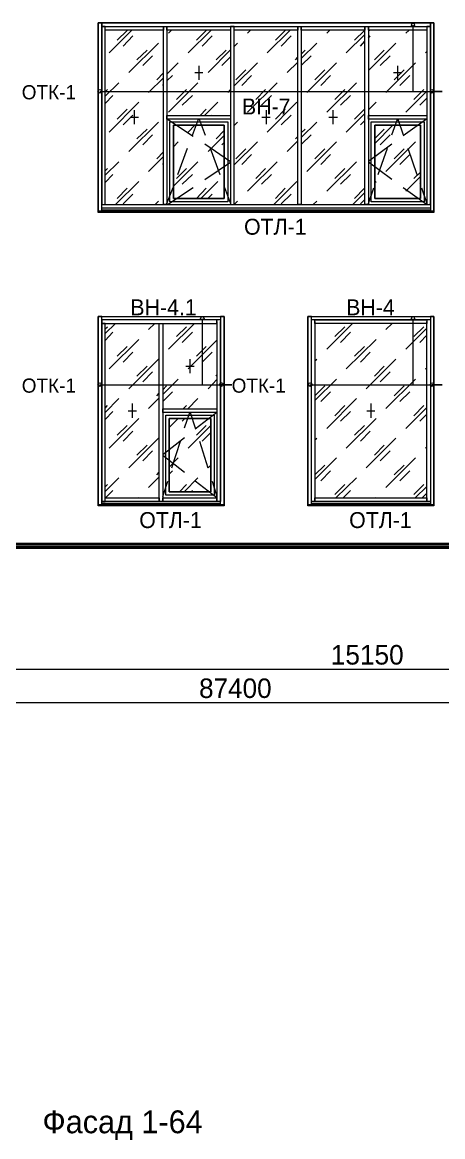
# Model space of a CAD drawing. Header units: millimetres. Extents: x 2294 to 908349, y -83289 to 219220.
# Drawn here: x 359782 to 365989, y 34025 to 50498 of the extents above; entities that cross this region are included whole.
import ezdxf

# ---------------------------------------------------------------- set-up
doc = ezdxf.new("R2010")
doc.units = ezdxf.units.MM
doc.layers.add('PDF _Геометрия', color=7, linetype='Continuous')
doc.layers.add('PDF _Текст', color=7, linetype='Continuous')

msp = doc.modelspace()

# ---------------------------------------------------------------- linework, layer by layer
at = {"layer": 'PDF _Геометрия', "lineweight": 9}
for points in [[(373033.3875942233, 42794.40109349159), (356513.2089800036, 42794.40109349159), (356513.2089800036, 56997.64542198391), (356513.2089800036, 54824.97308243276), (349335.0842686261, 54824.97308243276), (349365.6852874218, 54824.97308243276), (349365.6852874218, 54746.28474819777), (349365.6852874218, 53430.44093691115), (349365.6852874218, 52114.59712562454), (349365.6852874218, 52035.90879138862), (349335.0842686261, 52035.90879138862), (349335.0842686261, 50488.37155151111), (349365.6852874218, 50488.37155151111), (349365.6852874218, 50409.68321732269), (349365.6852874218, 49093.83940598858), (349365.6852874218, 47777.99559474946), (349365.6852874218, 47699.30726051447), (349335.0842686261, 47699.30726051447), (349335.0842686261, 46151.77002063603), (349365.6852874218, 46151.77002063603), (349365.6852874218, 46073.08168640104), (349365.6852874218, 45146.30797212874), (349365.6852874218, 42741.94220403326)], [(360954.7282899844, 47712.42198290234), (360954.7282899844, 47777.99559474946), (360954.7282899844, 49093.83940598858), (360954.7282899844, 50409.68321732269), (360954.7282899844, 50488.37155151111), (360954.7282899844, 50435.91266205185), (360954.7282899844, 49093.83940598858), (360954.7282899844, 47804.22503947862), (361002.8156052346, 47804.22503947862), (361002.8156052346, 49093.83940598858), (361002.8156052346, 50435.91266205185), (360954.7282899844, 50435.91266205185), (360976.586160552, 50435.91266205185), (361894.616726503, 50435.91266205185), (362882.5924785549, 50435.91266205185), (363874.9398046269, 50435.91266205185), (364867.2871306988, 50435.91266205185), (365780.9461227248, 50435.91266205185), (365807.1755675005, 50435.91266205185), (365807.1755675005, 50488.37155151111), (365780.9461227248, 50488.37155151111), (364867.2871306988, 50488.37155151111), (363874.9398046269, 50488.37155151111), (362882.5924785549, 50488.37155151111), (361894.616726503, 50488.37155151111), (360976.586160552, 50488.37155151111), (360954.7282899844, 50488.37155151111), (360902.2694004311, 50488.37155151111), (360902.2694004311, 50409.68321732269), (360902.2694004311, 49093.83940598858), (360902.2694004311, 47777.99559474946), (360902.2694004311, 47699.30726051447), (360902.2694004311, 50488.37155151111), (365859.6344569589, 50488.37155151111), (365859.6344569589, 47699.30726051447), (365859.6344569589, 47777.99559474946), (365859.6344569589, 49093.83940598858), (365859.6344569589, 50409.68321732269), (365859.6344569589, 50488.37155151111), (365807.1755675005, 50488.37155151111), (365807.1755675005, 50409.68321732269), (365807.1755675005, 49093.83940598858), (365807.1755675005, 50435.91266205185), (365754.7166779472, 50435.91266205185), (365754.7166779472, 49093.83940598858), (365754.7166779472, 47804.22503947862), (365807.1755675005, 47804.22503947862), (365807.1755675005, 49093.83940598858), (365807.1755675005, 47777.99559474946), (365807.1755675005, 47712.42198290234)], [(362908.8219233307, 47804.22503947862), (362908.8219233307, 49093.83940598858), (362908.8219233307, 50435.91266205185), (362856.3630338723, 50435.91266205185), (362856.3630338723, 49093.83940598858), (362856.3630338723, 47804.22503947862), (362908.8219233307, 47804.22503947862), (362961.2808127909, 47856.68392898445)], [(365549.252694037, 50457.77053266787), (365549.252694037, 49474.16635477566), (365982.03853233, 49474.16635477566), (365833.4050121831, 49474.16635477566)], [(361064.0176429192, 50046.84256503754), (361400.6288506186, 50383.45377254602)], [(361182.0501442722, 50234.82025235076), (361330.6836645158, 50379.08219843288)], [(361269.4816268294, 50147.38876988855), (361413.7435729599, 50296.02229008381)], [(361938.3324678282, 50339.73803131492), (361986.4197831734, 50383.45377254602)], [(362231.2279340106, 50046.84256503754), (362572.2107157281, 50383.45377254602)], [(362353.6320095717, 50234.82025235076), (362497.8939556072, 50379.08219843288)], [(362436.6919179207, 50147.38876988855), (362585.3254380694, 50296.02229008381)], [(363105.5427589195, 50339.73803131492), (363153.6300741697, 50383.45377254602)], [(363398.4382251019, 50046.84256503754), (363739.4210067245, 50383.45377254602)], [(363520.842300663, 50234.82025235076), (363665.1042466986, 50379.08219843288)], [(363603.9022090121, 50147.38876988855), (363752.5357291608, 50296.02229008381)], [(364277.124624029, 50339.73803131492), (364320.8403652611, 50383.45377254602)], [(364565.6485161933, 50046.84256503754), (364841.0576860162, 50317.88016069983)], [(364688.0525916594, 50234.82025235076), (364832.3145377899, 50379.08219843288)], [(364893.5165754745, 50370.33905020566), (364906.6312978158, 50383.45377254602)], [(364893.5165754745, 50265.42127119401), (364919.7460202521, 50296.02229008381)], [(365444.3349151204, 50339.73803131492), (365492.4222305606, 50383.45377254602)], [(361352.5415350834, 49753.94709871267), (361794.0705216995, 50191.10451111966)], [(361474.9456106445, 49941.92478607339), (361623.5791308882, 50086.1867321555)], [(362524.1234003829, 49753.94709871267), (362856.3630338723, 50090.55830626865)], [(362642.1559017359, 49941.92478607339), (362790.7894219796, 50086.1867321555)], [(362908.8219233307, 50138.64562161383), (362961.2808127909, 50191.10451111966)], [(363901.1692494026, 49963.78265668848), (364128.4911038803, 50191.10451111966)], [(363901.1692494026, 50029.3562685356), (363957.9997130709, 50086.1867321555)], [(364775.4840741216, 50147.38876988855), (364841.0576860162, 50217.33395584882)], [(364893.5165754745, 49784.54811760248), (365295.7013949717, 50191.10451111966)], [(364980.9480580317, 49941.92478607339), (365125.2100041604, 50086.1867321555)], [(361562.3770931067, 49858.86487767682), (361706.6390391423, 50003.12682375894)], [(362729.5873841031, 49858.86487767682), (362856.3630338723, 49985.640527257)], [(363813.7377669404, 49941.92478607339), (363848.7103599443, 49981.26895319042)], [(363901.1692494026, 49858.86487767682), (364045.4311954381, 50003.12682375894)], [(365064.0079662858, 49858.86487767682), (365212.6414865295, 50003.12682375894)], [(365737.2303813978, 50046.84256503754), (365754.7166779472, 50064.32886149199)], [(361916.4745970706, 49732.08922809665), (362082.5944138637, 49898.20904479478)], [(362327.4025647959, 49753.94709871267), (362449.806640357, 49753.94709871267)], [(362388.6046024805, 49854.49330356368), (362388.6046024805, 49649.02931974852)], [(362908.8219233307, 49557.22626312473), (363254.1762789732, 49898.20904479478)], [(362935.0513681083, 49649.02931974852), (363083.684888162, 49797.66283999127)], [(363691.3336914743, 49753.94709871267), (363848.7103599443, 49911.32376718265)], [(363984.2291577517, 49461.0516323878), (364421.3865700646, 49898.20904479478)], [(364102.2616591046, 49649.02931974852), (364250.8951792533, 49797.66283999127)], [(365151.439448843, 49461.0516323878), (365588.5968611559, 49898.20904479478)], [(365260.7288018747, 49753.94709871267), (365387.5044515489, 49753.94709871267)], [(365273.8435242141, 49649.02931974852), (365418.1054703447, 49797.66283999127)], [(365321.9308397493, 49854.49330356368), (365321.9308397493, 49649.02931974852)], [(361002.8156052346, 49404.22116881539), (361208.2795890498, 49605.31357851741)], [(361645.4370014558, 49461.0516323878), (361868.3872818204, 49679.63033863832)], [(361767.8410770169, 49649.02931974852), (361868.3872818204, 49749.57552459859)], [(361916.4745970706, 49631.54302324657), (361999.5345055147, 49710.23135748156)], [(361938.3324678282, 49168.15616611042), (362375.4898801411, 49605.31357851741)], [(363022.4828504755, 49565.96941139945), (363166.744796606, 49710.23135748156)], [(363105.5427589195, 49168.15616611042), (363547.0717453456, 49605.31357851741)], [(364189.6931415668, 49565.96941139945), (364333.9550876955, 49710.23135748156)], [(364277.124624029, 49168.15616611042), (364714.282036437, 49605.31357851741)], [(365356.9034326582, 49565.96941139945), (365505.5369529019, 49710.23135748156)], [(360924.1272709987, 49474.16635477566), (365982.03853233, 49474.16635477566)], [(361002.8156052346, 49469.79478066252), (361037.7881982385, 49504.7673736664)], [(361855.2725593841, 49565.96941139945), (361868.3872818204, 49579.08413374075)], [(362060.7365431993, 49356.13385342364), (362204.9984892348, 49504.7673736664)], [(362817.0188667553, 49461.0516323878), (362856.3630338723, 49504.7673736664)], [(363227.9468342906, 49356.13385342364), (363372.2087803262, 49504.7673736664)], [(364395.157125382, 49356.13385342364), (364543.7906456257, 49504.7673736664)], [(365444.3349151204, 49168.15616611042), (365754.7166779472, 49478.53792893724)], [(365562.3674163783, 49356.13385342364), (365711.000936717, 49504.7673736664)], [(361002.8156052346, 49299.30338985124), (361120.8481065875, 49417.33589120419)], [(361064.0176429192, 48875.26069983304), (361501.1750554221, 49316.78968630568)], [(362143.7964515483, 49273.07394512207), (362292.429971887, 49417.33589120419)], [(362471.6645109246, 49120.06885076524), (362668.3853464185, 49316.78968630568)], [(363315.3783168478, 49273.07394512207), (363459.6402629765, 49417.33589120419)], [(363398.4382251019, 48875.26069983304), (363835.5956375098, 49316.78968630568)], [(364482.5886079392, 49273.07394512207), (364626.8505539747, 49417.33589120419)], [(364893.5165754745, 49203.1287591143), (365007.1775028093, 49316.78968630568)], [(365649.7988990305, 49273.07394512207), (365754.7166779472, 49377.99172408623)], [(361182.0501442722, 49067.60996125941), (361330.6836645158, 49211.87190734153)], [(361269.4816268294, 48980.1784787972), (361413.7435729599, 49124.44042487931)], [(361374.399405841, 49093.83940598858), (361496.803481214, 49093.83940598858)], [(361435.6014435275, 49198.75718495366), (361435.6014435275, 48993.29320118506)], [(362406.09089903, 49120.06885076524), (362497.8939556072, 49211.87190734153)], [(362576.5822898413, 49120.06885076524), (362585.3254380694, 49124.44042487931)], [(363319.7498908679, 49093.83940598858), (363442.1539664289, 49093.83940598858)], [(363380.9519287425, 49198.75718495366), (363380.9519287425, 48993.29320118506)], [(363520.842300663, 49067.60996125941), (363665.1042466986, 49211.87190734153)], [(363603.9022090121, 48980.1784787972), (363752.5357291608, 49124.44042487931)], [(364307.7256429198, 49093.83940598858), (364434.501292499, 49093.83940598858)], [(364368.9276806063, 49198.75718495366), (364368.9276806063, 48993.29320118506)], [(364565.6485161933, 48875.26069983304), (364841.0576860162, 49150.66986960848)], [(364688.0525916594, 49067.60996125941), (364832.3145377899, 49211.87190734153)], [(364915.3744462321, 49120.06885076524), (364919.7460202521, 49124.44042487931)], [(361352.5415350834, 48586.73680762132), (361794.0705216995, 49023.89422002831)], [(361925.2177454869, 49067.60996125941), (362305.5446942265, 48814.0586621)], [(362231.2279340106, 48875.26069983304), (362327.4025647959, 48975.80690463656)], [(362296.8015459052, 48831.54495855444), (362384.2330284624, 49067.60996125941)], [(362392.9761766905, 49067.60996125941), (362480.4076590578, 48831.54495855444)], [(362908.8219233307, 48971.43533056998), (362961.2808127909, 49023.89422002831)], [(363901.1692494026, 48796.57236559805), (364128.4911038803, 49023.89422002831)], [(364775.4840741216, 48980.1784787972), (364841.0576860162, 49045.75209064432)], [(364985.3196320517, 48709.14088313491), (365251.9856536465, 48975.80690463656)], [(365238.8709313052, 48835.91653271508), (365321.9308397493, 49067.60996125941)], [(365326.3024137674, 49067.60996125941), (365404.9907480034, 48835.91653271508)], [(365750.3451038341, 49067.60996125941), (365404.9907480034, 48818.43023621314)], [(361474.9456106445, 48774.71449498204), (361623.5791308882, 48918.97644106415)], [(361562.3770931067, 48687.28301247233), (361706.6390391423, 48835.91653271508)], [(362524.1234003829, 48586.73680762132), (362764.559977202, 48827.17338448786)], [(362642.1559017359, 48774.71449498204), (362764.559977202, 48897.11857044813)], [(363813.7377669404, 48774.71449498204), (363848.7103599443, 48809.68708793842)], [(363901.1692494026, 48862.14597744425), (363957.9997130709, 48918.97644106415)], [(363901.1692494026, 48691.65458663297), (364045.4311954381, 48835.91653271508)], [(364985.3196320517, 48779.08606909611), (365125.2100041604, 48918.97644106415)], [(365064.0079662858, 48687.28301247233), (365212.6414865295, 48835.91653271508)], [(362012.649227856, 48656.68199362908), (362082.5944138637, 48730.99875375093)], [(362078.2228397487, 48250.12560011283), (362222.4847857843, 48639.19569712714)], [(362476.0360850377, 48700.39773486019), (362856.3630338723, 48442.4748615392)], [(362554.7244192737, 48639.19569712714), (362698.9863654024, 48250.12560011283)], [(362729.5873841031, 48687.28301247233), (362764.559977202, 48722.25560547621)], [(362908.8219233307, 48390.01597208087), (363254.1762789732, 48730.99875375093)], [(362935.0513681083, 48481.81902865716), (363083.684888162, 48626.08097473928)], [(363691.3336914743, 48586.73680762132), (363848.7103599443, 48744.11347609223)], [(363984.2291577517, 48293.84134134394), (364421.3865700646, 48730.99875375093)], [(364102.2616591046, 48481.81902865716), (364250.8951792533, 48626.08097473928)], [(365238.8709313052, 48696.02616074705), (364893.5165754745, 48442.4748615392)], [(365037.7785215101, 48250.12560011283), (365173.2973194106, 48639.19569712714)], [(365151.439448843, 48293.84134134394), (365588.5968611559, 48730.99875375093)], [(365273.8435242141, 48481.81902865716), (365418.1054703447, 48626.08097473928)], [(365474.9359340111, 48639.19569712714), (365606.0831577054, 48250.12560011283)], [(361002.8156052346, 48237.01087772404), (361208.2795890498, 48438.10328742606)], [(361645.4370014558, 48293.84134134394), (361868.3872818204, 48512.42004754697)], [(361767.8410770169, 48481.81902865716), (361868.3872818204, 48582.36523350817)], [(362012.649227856, 48075.26263514091), (362375.4898801411, 48438.10328742606)], [(363022.4828504755, 48394.38754619495), (363166.744796606, 48543.02106639021)], [(363105.5427589195, 48000.94587506657), (363547.0717453456, 48438.10328742606)], [(364189.6931415668, 48394.38754619495), (364333.9550876955, 48543.02106639021)], [(364277.124624029, 48000.94587506657), (364714.282036437, 48438.10328742606)], [(365356.9034326582, 48394.38754619495), (365505.5369529019, 48543.02106639021)], [(361002.8156052346, 48302.58448961866), (361037.7881982385, 48337.55708257505)], [(361855.2725593841, 48394.38754619495), (361868.3872818204, 48411.87384269689)], [(362060.7365431993, 48188.92356237979), (362204.9984892348, 48337.55708257505)], [(362476.0360850377, 48175.80883999099), (362856.3630338723, 48429.36013919883)], [(363227.9468342906, 48188.92356237979), (363372.2087803262, 48337.55708257505)], [(364395.157125382, 48188.92356237979), (364543.7906456257, 48337.55708257505)], [(365238.8709313052, 48175.80883999099), (364893.5165754745, 48429.36013919883)], [(365562.3674163783, 48188.92356237979), (365662.9136213718, 48285.09819311672)], [(361002.8156052346, 48132.09309875988), (361120.8481065875, 48250.12560011283)], [(361155.8206995914, 47804.22503947862), (361501.1750554221, 48145.20782114868)], [(362143.7964515483, 48105.86365403072), (362292.429971887, 48250.12560011283)], [(362419.2056213713, 47896.02809610241), (362668.3853464185, 48145.20782114868)], [(363315.3783168478, 48105.86365403072), (363459.6402629765, 48250.12560011283)], [(363494.6128558873, 47804.22503947862), (363835.5956375098, 48145.20782114868)], [(364482.5886079392, 48105.86365403072), (364626.8505539747, 48250.12560011283)], [(364985.3196320517, 48127.72152464674), (365007.1775028093, 48145.20782114868)], [(365444.3349151204, 48000.94587506657), (365662.9136213718, 48219.5245812221)], [(365649.7988990305, 48105.86365403072), (365662.9136213718, 48114.60680225794)], [(361182.0501442722, 47896.02809610241), (361330.6836645158, 48044.66161625017)], [(361269.4816268294, 47812.96818770585), (361413.7435729599, 47957.23013378796)], [(361916.4745970706, 47821.71133593307), (362008.277653741, 48057.77633863897)], [(361925.2177454869, 47804.22503947862), (362305.5446942265, 48057.77633863897)], [(362353.6320095717, 47896.02809610241), (362497.8939556072, 48044.66161625017)], [(362519.7518261748, 47896.02809610241), (362585.3254380694, 47957.23013378796)], [(362768.931551222, 48057.77633863897), (362856.3630338723, 47821.71133593307)], [(363520.842300663, 47896.02809610241), (363665.1042466986, 48044.66161625017)], [(363603.9022090121, 47812.96818770585), (363752.5357291608, 47957.23013378796)], [(364661.8231469786, 47804.22503947862), (364841.0576860162, 47983.45957856462)], [(364688.0525916594, 47896.02809610241), (364832.3145377899, 48044.66161625017)], [(364893.5165754745, 47821.71133593307), (364972.2049097104, 48053.40476452489)], [(365750.3451038341, 47804.22503947862), (365404.9907480034, 48053.40476452489)], [(365676.0283437131, 48053.40476452489), (365754.7166779472, 47821.71133593307)], [(365780.9461227248, 47751.7661499728), (364867.2871306988, 47751.7661499728), (363874.9398046269, 47751.7661499728), (362882.5924785549, 47751.7661499728), (361894.616726503, 47751.7661499728), (360976.586160552, 47751.7661499728), (360954.7282899844, 47751.7661499728), (360954.7282899844, 47804.22503947862), (360976.586160552, 47804.22503947862), (361894.616726503, 47804.22503947862), (362882.5924785549, 47804.22503947862), (363874.9398046269, 47804.22503947862), (364867.2871306988, 47804.22503947862), (365780.9461227248, 47804.22503947862)], [(361741.6116322412, 47804.22503947862), (361794.0705216995, 47856.68392898445)], [(364076.032214422, 47804.22503947862), (364128.4911038803, 47856.68392898445)], [(364775.4840741216, 47812.96818770585), (364841.0576860162, 47878.54179955297)], [(365807.1755675005, 47804.22503947862), (365794.0608450642, 47804.22503947862)], [(360902.2694004311, 47712.42198290234), (360902.2694004311, 47712.42198290234)], [(360902.2694004311, 47686.19253812567), (360902.2694004311, 47690.56411223975)], [(365807.1755675005, 47751.7661499728), (360954.7282899844, 47751.7661499728)], [(365807.1755675005, 47721.16513112956), (360954.7282899844, 47721.16513112956), (365807.1755675005, 47721.16513112956)], [(365807.1755675005, 47721.16513112956), (360954.7282899844, 47721.16513112956)], [(365859.6344569589, 47712.42198290234), (365859.6344569589, 47712.42198290234)], [(365859.6344569589, 47690.56411223975), (365859.6344569589, 47686.19253812567)], [(360954.7282899844, 43371.44887786661), (360954.7282899844, 43441.39406382688), (360954.7282899844, 44757.23787511443), (360954.7282899844, 43415.16461909772), (361002.8156052346, 43415.16461909772), (361002.8156052346, 44757.23787511443), (361002.8156052346, 46046.85224167188), (360954.7282899844, 46046.85224167188), (360954.7282899844, 44757.23787511443), (360954.7282899844, 46073.08168640104), (360954.7282899844, 46151.77002063603), (360902.2694004311, 46151.77002063603), (360902.2694004311, 46073.08168640104), (360902.2694004311, 44757.23787511443), (360902.2694004311, 43441.39406382688), (360902.2694004311, 43362.70572959189), (360902.2694004311, 46151.77002063603), (362760.1884030888, 46151.77002063603), (362760.1884030888, 43362.70572959189), (362760.1884030888, 43441.39406382688), (362760.1884030888, 44757.23787511443), (362760.1884030888, 46073.08168640104), (362760.1884030888, 46151.77002063603), (362707.7295135355, 46151.77002063603), (362707.7295135355, 46073.08168640104)], [(364102.2616591046, 46073.08168640104), (364102.2616591046, 43415.16461909772), (364049.8027696463, 43415.16461909772), (364049.8027696463, 46073.08168640104), (364049.8027696463, 46151.77002063603), (363997.343880188, 46151.77002063603), (363997.343880188, 46073.08168640104), (363997.343880188, 43441.39406382688), (363997.343880188, 43362.70572959189), (363997.343880188, 46151.77002063603), (365859.6344569589, 46151.77002063603), (365859.6344569589, 43362.70572959189), (365859.6344569589, 43441.39406382688), (365859.6344569589, 46073.08168640104), (365859.6344569589, 46151.77002063603), (365807.1755675005, 46151.77002063603), (365807.1755675005, 46073.08168640104), (365807.1755675005, 43415.16461909772), (365754.7166779472, 43415.16461909772), (365754.7166779472, 46073.08168640104)], [(361002.8156052346, 45898.21872147569), (361155.8206995914, 46046.85224167188)], [(361002.8156052346, 45968.16390743596), (361037.7881982385, 45998.7649262792)], [(361645.4370014558, 45955.04918509559), (361737.240058033, 46046.85224167188)], [(362655.2706240772, 46073.08168640104), (362655.2706240772, 44757.23787511443), (362655.2706240772, 43415.16461909772), (361855.2725593841, 43415.16461909772), (361855.2725593841, 43467.62350855698), (362655.2706240772, 43467.62350855698)], [(361938.3324678282, 45666.52529288386), (362323.0309905878, 46046.85224167188)], [(362060.7365431993, 45854.50298019708), (362204.9984892348, 45998.7649262792)], [(362707.7295135355, 43371.44887786661), (362707.7295135355, 43441.39406382688), (362707.7295135355, 44757.23787511443), (362707.7295135355, 46073.08168640104), (362707.7295135355, 44757.23787511443), (362707.7295135355, 43415.16461909772), (362655.2706240772, 43415.16461909772), (362655.2706240772, 43467.62350855698), (362336.1457130222, 43716.80323360325)], [(362436.6919179207, 46116.79742763215), (362436.6919179207, 45137.56482390151), (362873.8493302336, 45137.56482390151), (362720.8442359718, 45137.56482390151)], [(362655.2706240772, 46099.3111311777), (362655.2706240772, 46090.56798290298)], [(364049.8027696463, 43371.44887786661), (364049.8027696463, 43441.39406382688), (364049.8027696463, 46073.08168640104)], [(365754.7166779472, 46090.56798290298), (365754.7166779472, 46099.3111311777), (365754.7166779472, 46046.85224167188), (364102.2616591046, 46046.85224167188), (364102.2616591046, 46099.3111311777), (365754.7166779472, 46099.3111311777)], [(364102.2616591046, 46090.56798290298), (364102.2616591046, 46099.3111311777)], [(364277.124624029, 45666.52529288386), (364657.4515727686, 46046.85224167188)], [(364395.157125382, 45854.50298019708), (364543.7906456257, 45998.7649262792)], [(365151.439448843, 45955.04918509559), (365243.2425055134, 46046.85224167188)], [(365444.3349151204, 45666.52529288386), (365754.7166779472, 45976.90705566411)], [(365549.252694037, 46116.79742763215), (365549.252694037, 45137.56482390151), (365982.03853233, 45137.56482390151), (365833.4050121831, 45137.56482390151)], [(365562.3674163783, 45854.50298019708), (365711.000936717, 45998.7649262792)], [(365807.1755675005, 46073.08168640104), (365807.1755675005, 43441.39406382688), (365807.1755675005, 43371.44887786661)], [(361002.8156052346, 45793.30094246403), (361120.8481065875, 45915.70501797763)], [(361064.0176429192, 45373.62982660648), (361501.1750554221, 45810.78723901347)], [(362143.7964515483, 45767.07149773487), (362292.429971887, 45915.70501797763)], [(362231.2279340106, 45373.62982660648), (362655.2706240772, 45797.67251662561)], [(364482.5886079392, 45767.07149773487), (364626.8505539747, 45915.70501797763)], [(364565.6485161933, 45373.62982660648), (365007.1775028093, 45810.78723901347)], [(365649.7988990305, 45767.07149773487), (365754.7166779472, 45871.98927669902)], [(361182.0501442722, 45561.60751391971), (361330.6836645158, 45705.86946000182)], [(362353.6320095717, 45561.60751391971), (362497.8939556072, 45705.86946000182)], [(364688.0525916594, 45561.60751391971), (364832.3145377899, 45705.86946000182)], [(361269.4816268294, 45474.17603141), (361413.7435729599, 45622.80955165275)], [(361352.5415350834, 45080.73436028161), (361794.0705216995, 45517.8917726886)], [(362257.4573787882, 45517.8917726886), (362257.4573787882, 45312.42778887344)], [(362436.6919179207, 45474.17603141), (362585.3254380694, 45622.80955165275)], [(364102.2616591046, 45491.66232791194), (364128.4911038803, 45517.8917726886)], [(364775.4840741216, 45474.17603141), (364919.7460202521, 45622.80955165275)], [(364858.5439825656, 45080.73436028161), (365295.7013949717, 45517.8917726886)], [(361474.9456106445, 45268.71204759483), (361623.5791308882, 45417.34556783759)], [(361562.3770931067, 45185.65213924577), (361706.6390391423, 45329.91408532788)], [(362196.2553411017, 45417.34556783759), (362318.6594165678, 45417.34556783759)], [(364980.9480580317, 45268.71204759483), (365125.2100041604, 45417.34556783759)], [(365064.0079662858, 45185.65213924577), (365212.6414865295, 45329.91408532788)], [(365737.2303813978, 45373.62982660648), (365754.7166779472, 45391.11612310843)], [(361855.2725593841, 44997.67445193348), (362082.5944138637, 45224.99630636373)], [(362524.1234003829, 45080.73436028161), (362655.2706240772, 45216.2531581365)], [(362642.1559017359, 45268.71204759483), (362655.2706240772, 45281.82676998363)], [(364102.2616591046, 44905.87139535719), (364421.3865700646, 45224.99630636373)], [(365151.439448843, 44787.83889400424), (365588.5968611559, 45224.99630636373)], [(360919.7556968855, 45137.56482390151), (362873.8493302336, 45137.56482390151)], [(361767.8410770169, 44975.81658131746), (361802.8136699258, 45015.16074843542)], [(361855.2725593841, 45067.61963789375), (361912.1030230524, 45124.45010151272)], [(361855.2725593841, 44892.75667296839), (361999.5345055147, 45037.0186190505)], [(364032.3164730968, 45137.56482390151), (365982.03853233, 45137.56482390151)], [(364102.2616591046, 44975.81658131746), (364250.8951792533, 45124.45010151272)], [(364189.6931415668, 44892.75667296839), (364333.9550876955, 45037.0186190505)], [(365273.8435242141, 44975.81658131746), (365418.1054703447, 45124.45010151272)], [(365356.9034326582, 44892.75667296839), (365505.5369529019, 45037.0186190505)], [(361002.8156052346, 44731.00843038433), (361208.2795890498, 44936.4724141995)], [(361002.8156052346, 44796.58204223146), (361037.7881982385, 44831.55463523534)], [(361405.0004246368, 44862.15565407858), (361405.0004246368, 44652.32009614934)], [(361645.4370014558, 44787.83889400424), (361802.8136699258, 44945.21556247422)], [(362156.9111739846, 44783.46731984359), (362204.9984892348, 44831.55463523534)], [(362226.8563599924, 44783.46731984359), (362375.4898801411, 44936.4724141995)], [(364277.124624029, 44494.94342767936), (364714.282036437, 44936.4724141995)], [(364395.157125382, 44682.92111504008), (364543.7906456257, 44831.55463523534)], [(364928.4891685734, 44862.15565407858), (364928.4891685734, 44652.32009614934)], [(365562.3674163783, 44682.92111504008), (365711.000936717, 44831.55463523534)], [(361002.8156052346, 44626.09065142018), (361120.8481065875, 44744.12315277313)], [(361343.7983869503, 44757.23787511443), (361466.2024624182, 44757.23787511443)], [(362178.7690445522, 44503.68657590658), (362253.0858047681, 44731.00843038433)], [(362261.8289529013, 44731.00843038433), (362331.7741390041, 44503.68657590658)], [(362655.2706240772, 44731.00843038433), (362336.1457130222, 44481.82870533806)], [(364482.5886079392, 44599.86120664352), (364626.8505539747, 44744.12315277313)], [(364867.2871306988, 44757.23787511443), (364989.6912062599, 44757.23787511443)], [(365444.3349151204, 44494.94342767936), (365754.7166779472, 44805.32519045868)], [(365649.7988990305, 44599.86120664352), (365754.7166779472, 44704.77898565517)], [(361064.0176429192, 44202.04796135449), (361501.1750554221, 44643.57694792212)], [(361182.0501442722, 44394.39722287585), (361330.6836645158, 44538.65916895797)], [(361951.4471901695, 44508.05815006816), (362082.5944138637, 44639.20537376148)], [(362143.7964515483, 44599.86120664352), (362183.1406186654, 44639.20537376148)], [(362231.2279340106, 44202.04796135449), (362563.4675675, 44538.65916895797)], [(362353.6320095717, 44394.39722287585), (362497.8939556072, 44538.65916895797)], [(364565.6485161933, 44202.04796135449), (365007.1775028093, 44643.57694792212)], [(364688.0525916594, 44394.39722287585), (364832.3145377899, 44538.65916895797)], [(361269.4816268294, 44306.96574036614), (361413.7435729599, 44455.5992605614)], [(361352.5415350834, 43913.52406919026), (361794.0705216995, 44350.68148159725)], [(362174.3974705341, 44355.05305575882), (361855.2725593841, 44105.87333066505)], [(362436.6919179207, 44306.96574036614), (362563.4675675, 44433.74138994631)], [(364102.2616591046, 44324.45203686808), (364128.4911038803, 44350.68148159725)], [(364775.4840741216, 44306.96574036614), (364919.7460202521, 44455.5992605614)], [(364858.5439825656, 43913.52406919026), (365295.7013949717, 44350.68148159725)], [(361474.9456106445, 44101.50175655098), (361623.5791308882, 44245.76370263309)], [(361562.3770931067, 44014.07027408876), (361706.6390391423, 44162.70379428403)], [(361990.7913572865, 43913.52406919026), (362117.5670068676, 44306.96574036614)], [(362397.3477508037, 44306.96574036614), (362519.7518261748, 43913.52406919026)], [(364980.9480580317, 44101.50175655098), (365125.2100041604, 44245.76370263309)], [(365064.0079662858, 44014.07027408876), (365212.6414865295, 44162.70379428403)], [(365737.2303813978, 44202.04796135449), (365754.7166779472, 44223.90583201707)], [(362174.3974705341, 43843.57888322999), (361855.2725593841, 44092.75860832375)], [(361951.4471901695, 43922.26721746498), (362082.5944138637, 44057.78601527237)], [(364102.2616591046, 43738.66110426583), (364421.3865700646, 44057.78601527237)], [(365151.439448843, 43620.62860291288), (365588.5968611559, 44057.78601527237)], [(361767.8410770169, 43808.6062902261), (361802.8136699258, 43847.95045734406)], [(361951.4471901695, 43817.34943850082), (361999.5345055147, 43869.80832800665)], [(362524.1234003829, 43913.52406919026), (362563.4675675, 43952.86823630822)], [(364102.2616591046, 43808.6062902261), (364250.8951792533, 43952.86823630822)], [(364189.6931415668, 43721.17480776389), (364333.9550876955, 43869.80832800665)], [(365273.8435242141, 43808.6062902261), (365418.1054703447, 43952.86823630822)], [(365356.9034326582, 43721.17480776389), (365505.5369529019, 43869.80832800665)], [(361002.8156052346, 43563.79813929391), (361208.2795890498, 43764.890548995)], [(361002.8156052346, 43629.3717511401), (361037.7881982385, 43664.34434414399)], [(361645.4370014558, 43620.62860291288), (361802.8136699258, 43778.00527138379)], [(361855.2725593841, 43489.48137921956), (361929.5893195069, 43716.80323360325)], [(362104.4522845263, 43559.42656517983), (362204.9984892348, 43664.34434414399)], [(362170.0258963259, 43559.42656517983), (362375.4898801411, 43764.890548995)], [(362585.3254380694, 43716.80323360325), (362655.2706240772, 43489.48137921956)], [(364395.157125382, 43515.71082394873), (364543.7906456257, 43664.34434414399)], [(364412.6434219314, 43467.62350855698), (364714.282036437, 43764.890548995)], [(365562.3674163783, 43515.71082394873), (365711.000936717, 43664.34434414399)], [(361011.5587534609, 43467.62350855698), (361120.8481065875, 43576.91286168178)], [(362274.9436753376, 43559.42656517983), (362292.429971887, 43576.91286168178)], [(364517.5612008481, 43467.62350855698), (364626.8505539747, 43576.91286168178)], [(365584.2252871359, 43467.62350855698), (365754.7166779472, 43638.11489941482)], [(365684.7714919394, 43467.62350855698), (365754.7166779472, 43537.56869456475)], [(362760.1884030888, 43353.96258136467), (362760.1884030888, 43349.59100720403), (360902.2694004311, 43349.59100720403), (360902.2694004311, 43371.44887786661), (360902.2694004311, 43375.82045198069)], [(360902.2694004311, 43371.44887786661), (362760.1884030888, 43371.44887786661)], [(360902.2694004311, 43349.59100720403), (360902.2694004311, 43353.96258136467)], [(362707.7295135355, 43415.16461909772), (360954.7282899844, 43415.16461909772)], [(362707.7295135355, 43384.56360025541), (360954.7282899844, 43384.56360025541), (362707.7295135355, 43384.56360025541)], [(362707.7295135355, 43384.56360025541), (360954.7282899844, 43384.56360025541)], [(361492.431907194, 43467.62350855698), (361501.1750554221, 43471.99508271762)], [(362760.1884030888, 43375.82045198069), (362760.1884030888, 43371.44887786661), (362760.1884030888, 43349.59100720403)], [(365859.6344569589, 43353.96258136467), (365859.6344569589, 43349.59100720403), (363997.343880188, 43349.59100720403), (363997.343880188, 43371.44887786661), (363997.343880188, 43375.82045198069)], [(363997.343880188, 43371.44887786661), (365859.6344569589, 43371.44887786661)], [(363997.343880188, 43349.59100720403), (363997.343880188, 43353.96258136467)], [(365807.1755675005, 43415.16461909772), (364049.8027696463, 43415.16461909772)], [(365807.1755675005, 43384.56360025541), (364049.8027696463, 43384.56360025541), (365807.1755675005, 43384.56360025541)], [(365807.1755675005, 43384.56360025541), (364049.8027696463, 43384.56360025541)], [(364998.4343543912, 43467.62350855698), (365007.1775028093, 43471.99508271762)], [(365859.6344569589, 43375.82045198069), (365859.6344569589, 43371.44887786661), (365859.6344569589, 43349.59100720403)], [(317562.4835361748, 40936.48209083383), (330130.7591423749, 40936.48209083383), (336272.8207865434, 40936.48209083383), (348976.6151904541, 40936.48209083383), (356876.0496323819, 40936.48209083383), (372517.5418475813, 40936.48209083383), (378712.0623811132, 40936.48209083383), (396115.2989683731, 40936.48209083383), (396373.2218415535, 40936.48209083383), (408062.8110489196, 40936.48209083383)], [(317562.4835361748, 40442.49421485444), (408062.8110489196, 40442.49421485444)]]:
    msp.add_lwpolyline(points, dxfattribs=at)
for points in [[(361868.3872818204, 50383.45377254602), (361002.8156052346, 50383.45377254602), (361002.8156052346, 50435.91266205185), (361868.3872818204, 50435.91266205185)], [(361868.3872818204, 49093.83940598858), (361868.3872818204, 50435.91266205185), (361916.4745970706, 50435.91266205185), (361916.4745970706, 49093.83940598858), (361916.4745970706, 47804.22503947862), (361868.3872818204, 47804.22503947862)], [(362856.3630338723, 50383.45377254602), (361916.4745970706, 50383.45377254602), (361916.4745970706, 50435.91266205185), (362856.3630338723, 50435.91266205185)], [(363848.7103599443, 50383.45377254602), (362908.8219233307, 50383.45377254602), (362908.8219233307, 50435.91266205185), (363848.7103599443, 50435.91266205185)], [(363848.7103599443, 49093.83940598858), (363848.7103599443, 50435.91266205185), (363901.1692494026, 50435.91266205185), (363901.1692494026, 49093.83940598858), (363901.1692494026, 47804.22503947862), (363848.7103599443, 47804.22503947862)], [(364841.0576860162, 50383.45377254602), (363901.1692494026, 50383.45377254602), (363901.1692494026, 50435.91266205185), (364841.0576860162, 50435.91266205185)], [(364841.0576860162, 49093.83940598858), (364841.0576860162, 50435.91266205185), (364893.5165754745, 50435.91266205185), (364893.5165754745, 49093.83940598858), (364893.5165754745, 47804.22503947862), (364841.0576860162, 47804.22503947862)], [(365754.7166779472, 50383.45377254602), (364893.5165754745, 50383.45377254602), (364893.5165754745, 50435.91266205185), (365754.7166779472, 50435.91266205185)], [(362856.3630338723, 49067.60996125941), (361916.4745970706, 49067.60996125941), (361916.4745970706, 49120.06885076524), (362856.3630338723, 49120.06885076524)], [(365754.7166779472, 49067.60996125941), (364893.5165754745, 49067.60996125941), (364893.5165754745, 49120.06885076524), (365754.7166779472, 49120.06885076524)], [(361960.1903383958, 49028.26579414238), (362817.0188667553, 49028.26579414238), (362817.0188667553, 47843.56920659658), (361960.1903383958, 47843.56920659658)], [(362817.0188667553, 49028.26579414238), (362817.0188667553, 47843.56920659658), (361960.1903383958, 47843.56920659658), (361960.1903383958, 49028.26579414238)], [(362764.559977202, 48975.80690463656), (362012.649227856, 48975.80690463656), (362012.649227856, 47896.02809610241), (362764.559977202, 47896.02809610241)], [(362012.649227856, 47896.02809610241), (362012.649227856, 48975.80690463656), (362764.559977202, 48975.80690463656), (362764.559977202, 47896.02809610241)], [(364932.8607425916, 49028.26579414238), (365715.3725108302, 49028.26579414238), (365715.3725108302, 47843.56920659658), (364932.8607425916, 47843.56920659658)], [(365715.3725108302, 49028.26579414238), (365715.3725108302, 47843.56920659658), (364932.8607425916, 47843.56920659658), (364932.8607425916, 49028.26579414238)], [(365662.9136213718, 48975.80690463656), (364985.3196320517, 48975.80690463656), (364985.3196320517, 47896.02809610241), (365662.9136213718, 47896.02809610241)], [(364985.3196320517, 47896.02809610241), (364985.3196320517, 48975.80690463656), (365662.9136213718, 48975.80690463656), (365662.9136213718, 47896.02809610241)], [(365859.6344569589, 47686.19253812567), (360902.2694004311, 47686.19253812567), (360902.2694004311, 47712.42198290234), (365859.6344569589, 47712.42198290234)], [(361829.0431147034, 46099.3111311777), (360954.7282899844, 46099.3111311777), (360954.7282899844, 46046.85224167188), (361829.0431147034, 46046.85224167188), (362655.2706240772, 46046.85224167188), (362655.2706240772, 46099.3111311777), (361829.0431147034, 46099.3111311777), (360976.586160552, 46099.3111311777), (360954.7282899844, 46099.3111311777), (360954.7282899844, 46151.77002063603), (360976.586160552, 46151.77002063603), (361829.0431147034, 46151.77002063603), (362681.5000688529, 46151.77002063603), (362707.7295135355, 46151.77002063603), (362707.7295135355, 46099.3111311777), (362681.5000688529, 46099.3111311777)], [(364076.032214422, 46151.77002063603), (365807.1755675005, 46151.77002063603), (365807.1755675005, 46099.3111311777), (364076.032214422, 46099.3111311777), (364049.8027696463, 46099.3111311777), (364049.8027696463, 46151.77002063603)], [(361855.2725593841, 43415.16461909772), (361802.8136699258, 43415.16461909772), (361002.8156052346, 43415.16461909772), (361002.8156052346, 43467.62350855698), (361802.8136699258, 43467.62350855698), (361802.8136699258, 43415.16461909772), (361802.8136699258, 44757.23787511443), (361802.8136699258, 46046.85224167188), (361855.2725593841, 46046.85224167188), (361855.2725593841, 44757.23787511443)], [(362655.2706240772, 44731.00843038433), (361855.2725593841, 44731.00843038433), (361855.2725593841, 44783.46731984359), (362655.2706240772, 44783.46731984359)], [(361898.9883007111, 44691.6642632673), (362615.9264569602, 44691.6642632673), (362615.9264569602, 43506.96767567401), (361898.9883007111, 43506.96767567401)], [(362615.9264569602, 44691.6642632673), (362615.9264569602, 43506.96767567401), (361898.9883007111, 43506.96767567401), (361898.9883007111, 44691.6642632673)], [(362563.4675675, 44639.20537376148), (361951.4471901695, 44639.20537376148), (361951.4471901695, 43559.42656517983), (362563.4675675, 43559.42656517983)], [(361951.4471901695, 43559.42656517983), (361951.4471901695, 44639.20537376148), (362563.4675675, 44639.20537376148), (362563.4675675, 43559.42656517983)], [(365754.7166779472, 43415.16461909772), (364102.2616591046, 43415.16461909772), (364102.2616591046, 43467.62350855698), (365754.7166779472, 43467.62350855698)], [(356535.0668506662, 42794.40109349159), (373033.3875942233, 42794.40109349159)], [(373033.3875942233, 42772.5432228765), (356535.0668506662, 42772.5432228765), (356535.0668506662, 42794.40109349159), (373033.3875942233, 42794.40109349159)]]:
    msp.add_lwpolyline(points, close=True, dxfattribs=at)
at = {"layer": 'PDF _Геометрия', "lineweight": 40}
for points in [[(312810.5824636521, 42733.19905575854), (412298.8663749902, 42733.19905575854)], [(408766.6344828273, 42741.94220403326), (312981.0738544634, 42741.94220403326)]]:
    msp.add_lwpolyline(points, dxfattribs=at)
at = {"layer": 'PDF _Геометрия', "lineweight": 9}
for points in [[(365527.3948234695, 50457.77053266787), (365527.3948234695, 50475.25682916981), (365536.1379716976, 50483.99997739703), (365549.252694037, 50483.99997739703)], [(365527.3948234695, 50457.77053266787), (365527.3948234695, 50475.25682916981), (365536.1379716976, 50483.99997739703), (365549.252694037, 50483.99997739703)], [(365549.252694037, 50431.54108789121), (365536.1379716976, 50431.54108789121), (365527.3948234695, 50444.65581027907), (365527.3948234695, 50457.77053266787)], [(365549.252694037, 50431.54108789121), (365536.1379716976, 50431.54108789121), (365527.3948234695, 50444.65581027907), (365527.3948234695, 50457.77053266787)], [(365549.252694037, 50483.99997739703), (365562.3674163783, 50483.99997739703), (365575.4821388146, 50475.25682916981), (365575.4821388146, 50457.77053266787)], [(365549.252694037, 50483.99997739703), (365562.3674163783, 50483.99997739703), (365575.4821388146, 50475.25682916981), (365575.4821388146, 50457.77053266787)], [(365575.4821388146, 50457.77053266787), (365575.4821388146, 50444.65581027907), (365562.3674163783, 50431.54108789121), (365549.252694037, 50431.54108789121)], [(365575.4821388146, 50457.77053266787), (365575.4821388146, 50444.65581027907), (365562.3674163783, 50431.54108789121), (365549.252694037, 50431.54108789121)], [(360897.8978263179, 49478.53792893724), (360897.8978263179, 49496.02422543918), (360906.6409744492, 49504.7673736664), (360924.1272709987, 49504.7673736664)], [(360897.8978263179, 49478.53792893724), (360897.8978263179, 49496.02422543918), (360906.6409744492, 49504.7673736664), (360924.1272709987, 49504.7673736664)], [(360924.1272709987, 49452.30848416057), (360906.6409744492, 49452.30848416057), (360897.8978263179, 49465.42320654844), (360897.8978263179, 49478.53792893724)], [(360924.1272709987, 49452.30848416057), (360906.6409744492, 49452.30848416057), (360897.8978263179, 49465.42320654844), (360897.8978263179, 49478.53792893724)], [(360924.1272709987, 49504.7673736664), (360937.241993435, 49504.7673736664), (360950.3567157763, 49496.02422543918), (360950.3567157763, 49478.53792893724)], [(360924.1272709987, 49504.7673736664), (360937.241993435, 49504.7673736664), (360950.3567157763, 49496.02422543918), (360950.3567157763, 49478.53792893724)], [(360950.3567157763, 49478.53792893724), (360950.3567157763, 49465.42320654844), (360937.241993435, 49452.30848416057), (360924.1272709987, 49452.30848416057)], [(360950.3567157763, 49478.53792893724), (360950.3567157763, 49465.42320654844), (360937.241993435, 49452.30848416057), (360924.1272709987, 49452.30848416057)], [(365807.1755675005, 49478.53792893724), (365807.1755675005, 49496.02422543918), (365815.9187156337, 49504.7673736664), (365833.4050121831, 49504.7673736664)], [(365807.1755675005, 49478.53792893724), (365807.1755675005, 49496.02422543918), (365815.9187156337, 49504.7673736664), (365833.4050121831, 49504.7673736664)], [(365833.4050121831, 49452.30848416057), (365815.9187156337, 49452.30848416057), (365807.1755675005, 49465.42320654844), (365807.1755675005, 49478.53792893724)], [(365833.4050121831, 49452.30848416057), (365815.9187156337, 49452.30848416057), (365807.1755675005, 49465.42320654844), (365807.1755675005, 49478.53792893724)], [(365833.4050121831, 49504.7673736664), (365846.5197346176, 49504.7673736664), (365859.6344569589, 49496.02422543918), (365859.6344569589, 49478.53792893724)], [(365833.4050121831, 49504.7673736664), (365846.5197346176, 49504.7673736664), (365859.6344569589, 49496.02422543918), (365859.6344569589, 49478.53792893724)], [(365859.6344569589, 49478.53792893724), (365859.6344569589, 49465.42320654844), (365846.5197346176, 49452.30848416057), (365833.4050121831, 49452.30848416057)], [(365859.6344569589, 49478.53792893724), (365859.6344569589, 49465.42320654844), (365846.5197346176, 49452.30848416057), (365833.4050121831, 49452.30848416057)], [(362414.8340472581, 46121.16900179279), (362414.8340472581, 46138.65529829473), (362423.5771955794, 46147.39844652195), (362441.0634919407, 46147.39844652195)], [(362414.8340472581, 46121.16900179279), (362414.8340472581, 46138.65529829473), (362423.5771955794, 46147.39844652195), (362441.0634919407, 46147.39844652195)], [(362441.0634919407, 46147.39844652195), (362454.1782143752, 46147.39844652195), (362467.2929367165, 46138.65529829473), (362467.2929367165, 46121.16900179279)], [(362441.0634919407, 46147.39844652195), (362454.1782143752, 46147.39844652195), (362467.2929367165, 46138.65529829473), (362467.2929367165, 46121.16900179279)], [(365527.3948234695, 46121.16900179279), (365527.3948234695, 46138.65529829473), (365536.1379716976, 46147.39844652195), (365549.252694037, 46147.39844652195)], [(365527.3948234695, 46121.16900179279), (365527.3948234695, 46138.65529829473), (365536.1379716976, 46147.39844652195), (365549.252694037, 46147.39844652195)], [(365549.252694037, 46147.39844652195), (365562.3674163783, 46147.39844652195), (365575.4821388146, 46138.65529829473), (365575.4821388146, 46121.16900179279)], [(365549.252694037, 46147.39844652195), (365562.3674163783, 46147.39844652195), (365575.4821388146, 46138.65529829473), (365575.4821388146, 46121.16900179279)], [(362441.0634919407, 46094.93955701613), (362423.5771955794, 46094.93955701613), (362414.8340472581, 46108.05427940493), (362414.8340472581, 46121.16900179279)], [(362441.0634919407, 46094.93955701613), (362423.5771955794, 46094.93955701613), (362414.8340472581, 46108.05427940493), (362414.8340472581, 46121.16900179279)], [(362467.2929367165, 46121.16900179279), (362467.2929367165, 46108.05427940493), (362454.1782143752, 46094.93955701613), (362441.0634919407, 46094.93955701613)], [(362467.2929367165, 46121.16900179279), (362467.2929367165, 46108.05427940493), (362454.1782143752, 46094.93955701613), (362441.0634919407, 46094.93955701613)], [(365549.252694037, 46094.93955701613), (365536.1379716976, 46094.93955701613), (365527.3948234695, 46108.05427940493), (365527.3948234695, 46121.16900179279)], [(365549.252694037, 46094.93955701613), (365536.1379716976, 46094.93955701613), (365527.3948234695, 46108.05427940493), (365527.3948234695, 46121.16900179279)], [(365575.4821388146, 46121.16900179279), (365575.4821388146, 46108.05427940493), (365562.3674163783, 46094.93955701613), (365549.252694037, 46094.93955701613)], [(365575.4821388146, 46121.16900179279), (365575.4821388146, 46108.05427940493), (365562.3674163783, 46094.93955701613), (365549.252694037, 46094.93955701613)], [(360897.8978263179, 45141.93639801466), (360897.8978263179, 45159.4226945166), (360906.6409744492, 45168.16584279132), (360924.1272709987, 45168.16584279132)], [(360897.8978263179, 45141.93639801466), (360897.8978263179, 45159.4226945166), (360906.6409744492, 45168.16584279132), (360924.1272709987, 45168.16584279132)], [(360924.1272709987, 45115.70695328549), (360906.6409744492, 45115.70695328549), (360897.8978263179, 45128.82167567429), (360897.8978263179, 45141.93639801466)], [(360924.1272709987, 45115.70695328549), (360906.6409744492, 45115.70695328549), (360897.8978263179, 45128.82167567429), (360897.8978263179, 45141.93639801466)], [(360924.1272709987, 45168.16584279132), (360937.241993435, 45168.16584279132), (360950.3567157763, 45159.4226945166), (360950.3567157763, 45141.93639801466)], [(360924.1272709987, 45168.16584279132), (360937.241993435, 45168.16584279132), (360950.3567157763, 45159.4226945166), (360950.3567157763, 45141.93639801466)], [(360950.3567157763, 45141.93639801466), (360950.3567157763, 45128.82167567429), (360937.241993435, 45115.70695328549), (360924.1272709987, 45115.70695328549)], [(360950.3567157763, 45141.93639801466), (360950.3567157763, 45128.82167567429), (360937.241993435, 45115.70695328549), (360924.1272709987, 45115.70695328549)], [(362698.9863654024, 45141.93639801466), (362698.9863654024, 45159.4226945166), (362707.7295135355, 45168.16584279132), (362720.8442359718, 45168.16584279132)], [(362698.9863654024, 45141.93639801466), (362698.9863654024, 45159.4226945166), (362707.7295135355, 45168.16584279132), (362720.8442359718, 45168.16584279132)], [(362720.8442359718, 45115.70695328549), (362707.7295135355, 45115.70695328549), (362698.9863654024, 45128.82167567429), (362698.9863654024, 45141.93639801466)], [(362720.8442359718, 45115.70695328549), (362707.7295135355, 45115.70695328549), (362698.9863654024, 45128.82167567429), (362698.9863654024, 45141.93639801466)], [(362720.8442359718, 45168.16584279132), (362733.9589583112, 45168.16584279132), (362747.0736806525, 45159.4226945166), (362747.0736806525, 45141.93639801466)], [(362720.8442359718, 45168.16584279132), (362733.9589583112, 45168.16584279132), (362747.0736806525, 45159.4226945166), (362747.0736806525, 45141.93639801466)], [(362747.0736806525, 45141.93639801466), (362747.0736806525, 45128.82167567429), (362733.9589583112, 45115.70695328549), (362720.8442359718, 45115.70695328549)], [(362747.0736806525, 45141.93639801466), (362747.0736806525, 45128.82167567429), (362733.9589583112, 45115.70695328549), (362720.8442359718, 45115.70695328549)], [(364010.4586025293, 45141.93639801466), (364010.4586025293, 45159.4226945166), (364019.2017507555, 45168.16584279132), (364032.3164730968, 45168.16584279132)], [(364010.4586025293, 45141.93639801466), (364010.4586025293, 45159.4226945166), (364019.2017507555, 45168.16584279132), (364032.3164730968, 45168.16584279132)], [(364032.3164730968, 45115.70695328549), (364019.2017507555, 45115.70695328549), (364010.4586025293, 45128.82167567429), (364010.4586025293, 45141.93639801466)], [(364032.3164730968, 45115.70695328549), (364019.2017507555, 45115.70695328549), (364010.4586025293, 45128.82167567429), (364010.4586025293, 45141.93639801466)], [(364032.3164730968, 45168.16584279132), (364045.4311954381, 45168.16584279132), (364058.5459178726, 45159.4226945166), (364058.5459178726, 45141.93639801466)], [(364032.3164730968, 45168.16584279132), (364045.4311954381, 45168.16584279132), (364058.5459178726, 45159.4226945166), (364058.5459178726, 45141.93639801466)], [(364058.5459178726, 45141.93639801466), (364058.5459178726, 45128.82167567429), (364045.4311954381, 45115.70695328549), (364032.3164730968, 45115.70695328549)], [(364058.5459178726, 45141.93639801466), (364058.5459178726, 45128.82167567429), (364045.4311954381, 45115.70695328549), (364032.3164730968, 45115.70695328549)], [(365807.1755675005, 45141.93639801466), (365807.1755675005, 45159.4226945166), (365815.9187156337, 45168.16584279132), (365833.4050121831, 45168.16584279132)], [(365807.1755675005, 45141.93639801466), (365807.1755675005, 45159.4226945166), (365815.9187156337, 45168.16584279132), (365833.4050121831, 45168.16584279132)], [(365833.4050121831, 45115.70695328549), (365815.9187156337, 45115.70695328549), (365807.1755675005, 45128.82167567429), (365807.1755675005, 45141.93639801466)], [(365833.4050121831, 45115.70695328549), (365815.9187156337, 45115.70695328549), (365807.1755675005, 45128.82167567429), (365807.1755675005, 45141.93639801466)], [(365833.4050121831, 45168.16584279132), (365846.5197346176, 45168.16584279132), (365859.6344569589, 45159.4226945166), (365859.6344569589, 45141.93639801466)], [(365833.4050121831, 45168.16584279132), (365846.5197346176, 45168.16584279132), (365859.6344569589, 45159.4226945166), (365859.6344569589, 45141.93639801466)], [(365859.6344569589, 45141.93639801466), (365859.6344569589, 45128.82167567429), (365846.5197346176, 45115.70695328549), (365833.4050121831, 45115.70695328549)], [(365859.6344569589, 45141.93639801466), (365859.6344569589, 45128.82167567429), (365846.5197346176, 45115.70695328549), (365833.4050121831, 45115.70695328549)]]:
    msp.add_open_spline(points, degree=3, dxfattribs=at)

# ---------------------------------------------------------------- texts
at = {"layer": 'PDF _Текст', "attachment_point": 4, "style": ''}
for s, insert, char_height in [('ОТК-1', (359773.2181794143, 49462.88708768249), 209.3022178996853), ('ВН-7', (363025.5959537516, 49253.66075410345), 235.2868864584291), ('ОТЛ-1', (363056.163898865, 47474.46760631842), 235.2868864584291), ('ВН-4.1', (361377.4527538831, 46285.43057288439), 235.2868864584291), ('ВН-4', (364564.3544702663, 46285.42612602212), 235.2868864584291), ('ОТК-1', (359773.2181794143, 45126.38338839379), 209.3022178996853), ('ОТК-1', (362872.5961400906, 45126.38338839379), 209.3022178996853), ('ОТЛ-1', (361508.6627900752, 43137.96335126669), 235.2868864584291), ('ОТЛ-1', (364607.8361936642, 43137.96335126669), 235.2868864584291), ('15150', (364336.9625772333, 41146.56667480362), 289.4502280538725), ('87400', (362391.731324414, 40652.11326465965), 288.1176707458068), ('Фасад 1-64', (360079.4414278364, 34195.90567394847), 337.879872781825)]:
    msp.add_mtext(s, dxfattribs=dict(at, insert=insert, char_height=char_height))

doc.saveas('drawing.dxf')
